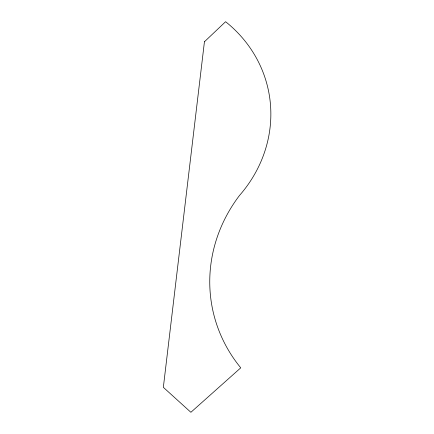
<?xml version="1.0" encoding="UTF-8"?>
<svg xmlns="http://www.w3.org/2000/svg" width="434" height="434" viewBox="0 0 434 434"><rect width="100%" height="100%" fill="white"/><g stroke="black" fill="none" stroke-linecap="round" stroke-linejoin="round"><path stroke-width="0.65" d="M204.436 41.756L163.347 387.334L190.884 412.3L240.762 367.837A158.009 145.553 -11.9 0 1 239.454 195.528A136.086 125.361 -11.9 0 0 225.593 21.7L204.436 41.756"/></g></svg>
